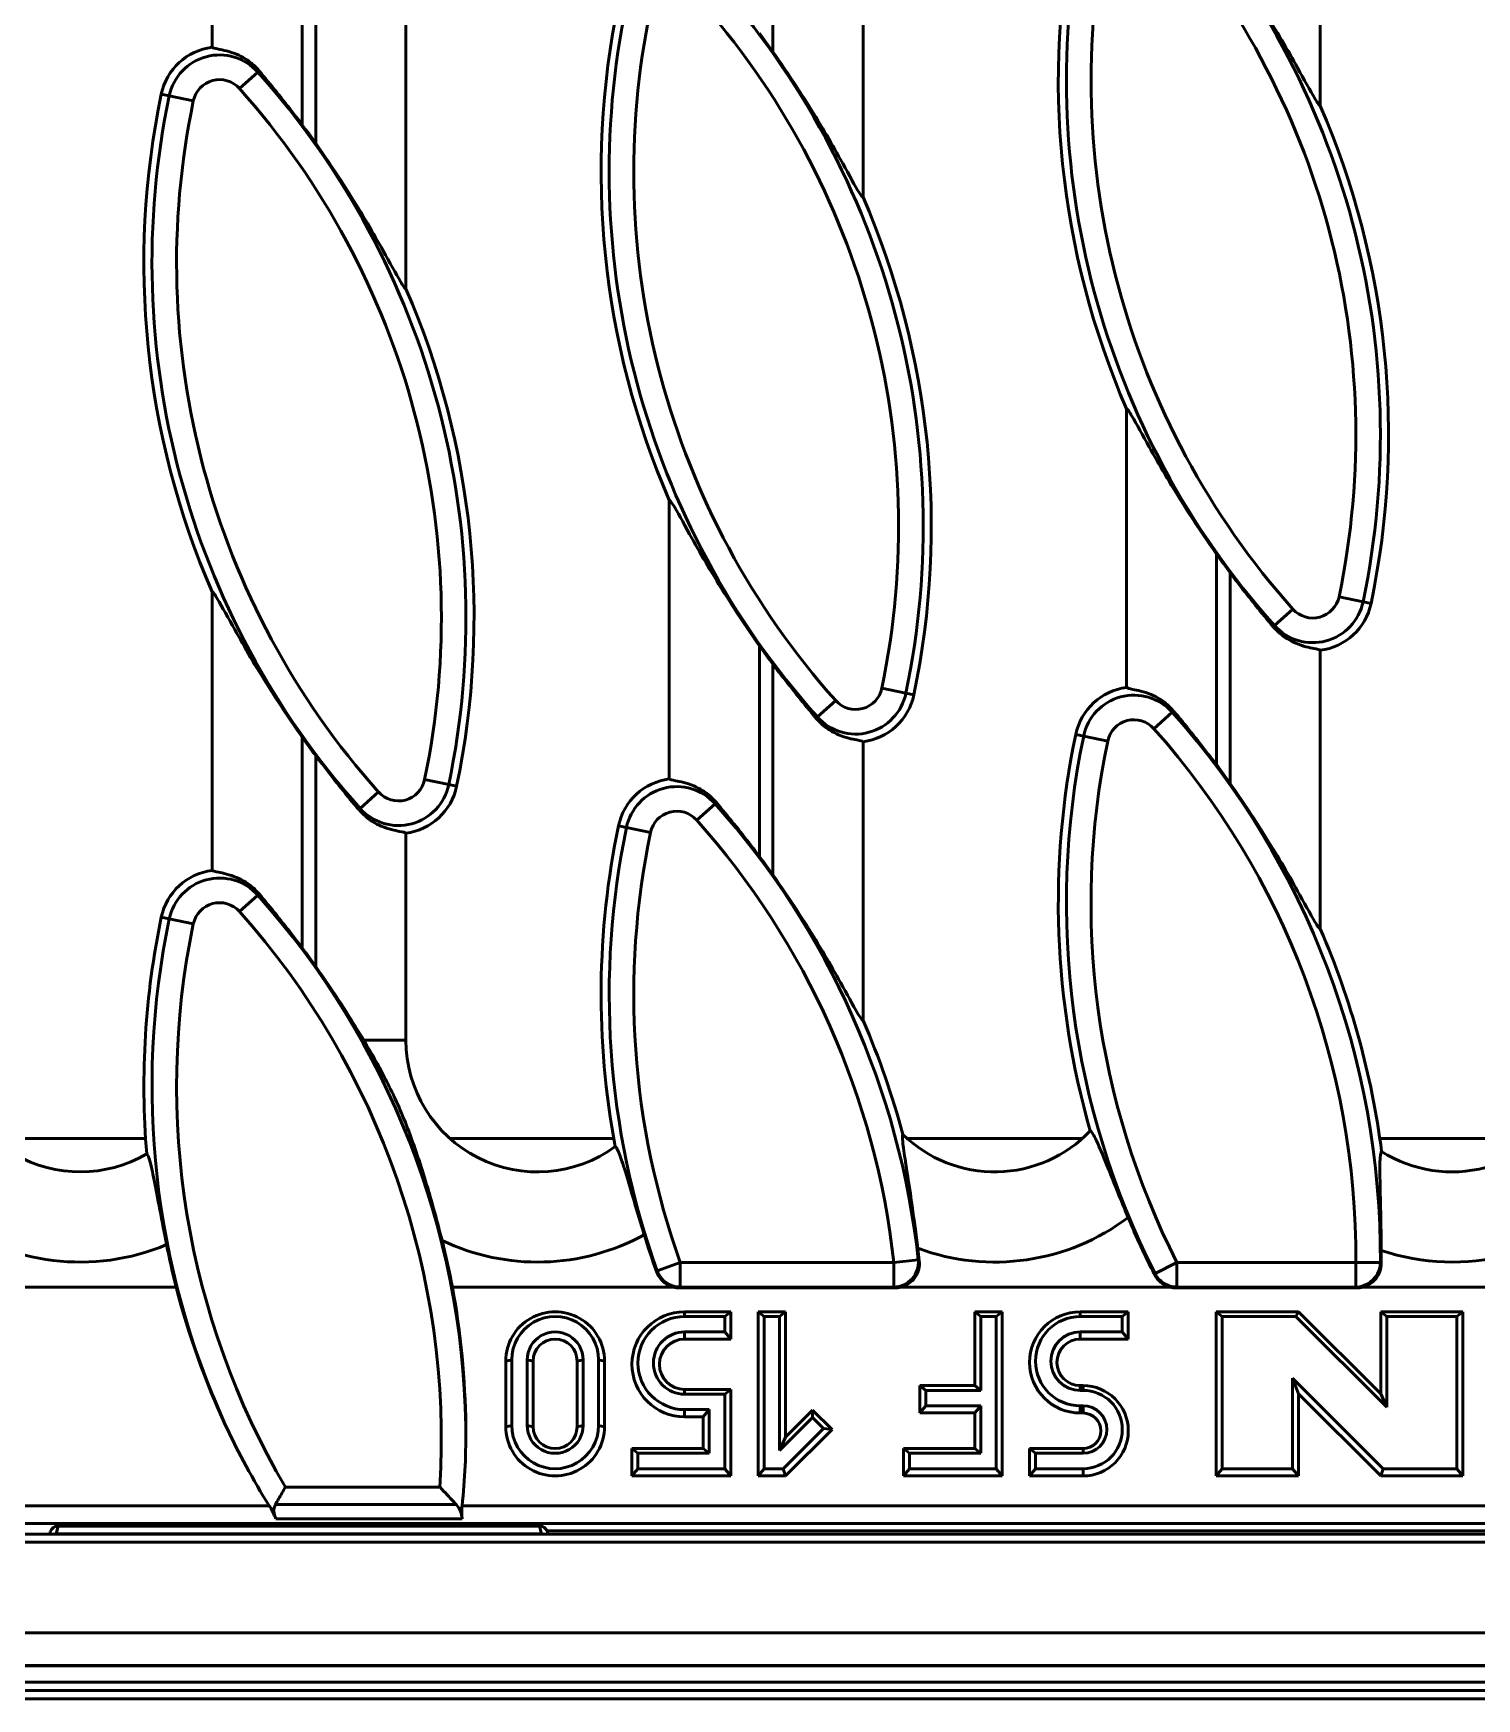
# Model space of a CAD drawing. Header units: millimetres. Extents: x 0 to 2219, y -32 to 1188.
# Drawn here: x 1174.5 to 1262.2, y 384.5 to 485.6 of the extents above; entities that cross this region are included whole.
import ezdxf

# ---------------------------------------------------------------- set-up
doc = ezdxf.new("R2010")
doc.units = ezdxf.units.MM
doc.header["$LTSCALE"] = 2
doc.layers.add('Sichtbar (ISO)', color=7, linetype='Continuous', lineweight=50)
doc.layers.add('Sichtbar schmal (ISO)', color=7, linetype='Continuous', lineweight=50)

msp = doc.modelspace()

# ---------------------------------------------------------------- linework, layer by layer
at = {"layer": 'Sichtbar (ISO)'}
for p, q in [((1185.4054, 501.7146), (1185.4054, 484.7838)), ((1252.7387, 481.2276), (1252.7387, 498.1584)), ((1224.9609, 475.672), (1224.9609, 492.6028)), ((1197.1831, 470.1165), (1197.1831, 487.0473)), ((1240.9609, 462.8257), (1240.9609, 445.8949)), ((1213.1831, 457.2702), (1213.1831, 440.3394)), ((1185.4054, 451.7146), (1185.4054, 434.7838)), ((1252.7387, 431.2276), (1252.7387, 448.1584)), ((1224.9609, 425.672), (1224.9609, 442.6028)), ((1197.1831, 424.4711), (1197.1831, 437.0473)), ((1170.8334, 409.4711), (1183.2229, 409.4711)), ((1200.0059, 409.4711), (1213.4354, 409.4711)), ((1213.8167, 409.4219), (1226.8877, 409.4219)), ((1227.2682, 409.4711), (1243.6117, 409.4711)), ((1243.9931, 409.4219), (1254.9464, 409.4219)), ((1255.327, 409.4711), (1274.7012, 409.4711)), ((1214.1172, 407.9753), (1216.9172, 407.9753)), ((1216.9172, 407.9753), (1216.5532, 407.6872)), ((1216.9172, 407.9753), (1216.9172, 406.3133)), ((1218.5839, 407.9753), (1220.2505, 407.9753)), ((1218.5839, 407.9753), (1218.9478, 407.6872)), ((1218.5839, 398.0034), (1218.5839, 407.9753)), ((1220.2505, 407.9753), (1219.8866, 407.6872)), ((1220.2505, 407.9753), (1220.2505, 400.3538)), ((1231.7387, 407.9753), (1232.1027, 407.6872)), ((1231.7387, 403.4879), (1231.7387, 407.9753)), ((1231.7387, 407.9753), (1233.4054, 407.9753)), ((1233.4054, 407.9753), (1233.0414, 407.6872)), ((1233.4054, 407.9753), (1233.4054, 398.0034)), ((1238.1554, 407.9753), (1241.072, 407.9753)), ((1241.072, 407.9753), (1240.7081, 407.6872)), ((1241.072, 407.9753), (1241.072, 406.3133)), ((1246.4054, 398.0034), (1246.4054, 407.9753)), ((1246.4054, 407.9753), (1251.4054, 407.9753)), ((1246.4054, 407.9753), (1246.7693, 407.6872)), ((1251.4054, 407.9753), (1251.2546, 407.6872)), ((1251.4054, 407.9753), (1256.4054, 402.9893)), ((1256.4054, 402.9893), (1256.4054, 407.9753)), ((1256.4054, 407.9753), (1261.4054, 407.9753)), ((1256.4054, 407.9753), (1256.7693, 407.6872)), ((1261.4054, 407.9753), (1261.0414, 407.6872)), ((1261.4054, 407.9753), (1261.4054, 398.0034)), ((1214.1172, 407.6872), (1216.5532, 407.6872)), ((1216.5532, 406.7511), (1214.1172, 406.7511)), ((1216.5532, 407.6872), (1216.5532, 406.7511)), ((1216.9172, 406.3133), (1216.5532, 406.7511)), ((1218.9478, 407.6872), (1219.8866, 407.6872)), ((1218.9478, 398.4412), (1218.9478, 407.6872)), ((1219.8866, 407.6872), (1219.8866, 399.5524)), ((1232.1027, 403.1998), (1232.1027, 407.6872)), ((1232.1027, 407.6872), (1233.0414, 407.6872)), ((1233.0414, 407.6872), (1233.0414, 398.4412)), ((1238.1554, 407.6872), (1240.7081, 407.6872)), ((1240.7081, 406.7511), (1238.1554, 406.7511)), ((1240.7081, 407.6872), (1240.7081, 406.7511)), ((1241.072, 406.3133), (1240.7081, 406.7511)), ((1246.7693, 398.4412), (1246.7693, 407.6872)), ((1246.7693, 407.6872), (1251.2546, 407.6872)), ((1251.2546, 407.6872), (1256.7693, 402.1879)), ((1256.7693, 402.1879), (1256.7693, 407.6872)), ((1256.7693, 407.6872), (1261.0414, 407.6872)), ((1261.0414, 407.6872), (1261.0414, 398.4412)), ((1216.9172, 406.3133), (1214.1172, 406.3133)), ((1241.072, 406.3133), (1238.1554, 406.3133)), ((1203.2505, 400.9949), (1203.2505, 404.9837)), ((1203.6145, 401.0698), (1203.6145, 405.0586)), ((1204.5532, 401.0698), (1204.5532, 405.0586)), ((1204.9172, 404.9837), (1204.9172, 400.9949)), ((1207.5839, 400.9949), (1207.5839, 404.9837)), ((1207.9478, 405.0586), (1207.9478, 401.0698)), ((1208.8866, 405.0586), (1208.8866, 401.0698)), ((1209.2505, 404.9837), (1209.2505, 400.9949)), ((1256.5561, 398.4412), (1251.0414, 403.9404)), ((1251.4054, 402.9893), (1251.0414, 403.9404)), ((1251.0414, 403.9404), (1251.0414, 398.4412)), ((1214.1172, 403.2552), (1216.9172, 403.2552)), ((1214.1172, 402.9672), (1216.5532, 402.9672)), ((1216.9172, 403.2552), (1216.5532, 402.9672)), ((1216.5532, 402.9672), (1216.5532, 398.4412)), ((1216.9172, 403.2552), (1216.9172, 398.0034)), ((1228.4054, 403.4879), (1228.7693, 403.1998)), ((1228.4054, 401.8259), (1228.4054, 403.4879)), ((1228.4054, 403.4879), (1231.7387, 403.4879)), ((1228.7693, 402.2637), (1228.7693, 403.1998)), ((1228.7693, 403.1998), (1232.1027, 403.1998)), ((1231.7387, 403.4879), (1232.1027, 403.1998)), ((1238.1554, 403.4879), (1238.322, 403.4879)), ((1238.1554, 403.1998), (1238.322, 403.1998)), ((1256.4054, 398.0034), (1251.4054, 402.9893)), ((1251.4054, 402.9893), (1251.4054, 398.0034)), ((1256.4054, 402.9893), (1256.7693, 402.1879)), ((1215.6145, 402.0311), (1214.1172, 402.0311)), ((1215.2505, 401.5933), (1215.6145, 402.0311)), ((1215.6145, 399.3773), (1215.6145, 402.0311)), ((1220.2505, 400.3538), (1221.8935, 401.9921)), ((1221.8935, 401.9921), (1221.8935, 401.5537)), ((1221.8935, 401.9921), (1223.072, 400.8169)), ((1228.4054, 401.8259), (1228.7693, 402.2637)), ((1231.7387, 401.8259), (1228.4054, 401.8259)), ((1232.1027, 402.2637), (1228.7693, 402.2637)), ((1231.7387, 401.8259), (1232.1027, 402.2637)), ((1231.7387, 399.6653), (1231.7387, 401.8259)), ((1232.1027, 399.3773), (1232.1027, 402.2637)), ((1238.322, 402.2637), (1238.1554, 402.2637)), ((1238.322, 401.8259), (1238.1554, 401.8259)), ((1215.2505, 401.5933), (1214.1172, 401.5933)), ((1215.2505, 399.6653), (1215.2505, 401.5933)), ((1219.8866, 399.5524), (1221.8935, 401.5537)), ((1222.5573, 400.8918), (1220.0998, 398.4412)), ((1223.072, 400.8169), (1220.2505, 398.0034)), ((1221.8935, 401.5537), (1222.5573, 400.8918)), ((1223.072, 400.8169), (1222.5573, 400.8918)), ((1210.9172, 399.6653), (1211.2812, 399.3773)), ((1210.9172, 398.0034), (1210.9172, 399.6653)), ((1210.9172, 399.6653), (1215.2505, 399.6653)), ((1215.2505, 399.6653), (1215.6145, 399.3773)), ((1220.2505, 400.3538), (1219.8866, 399.5524)), ((1227.4054, 399.6653), (1227.7693, 399.3773)), ((1227.4054, 398.0034), (1227.4054, 399.6653)), ((1227.4054, 399.6653), (1231.7387, 399.6653)), ((1231.7387, 399.6653), (1232.1027, 399.3773)), ((1235.072, 399.6653), (1235.436, 399.3773)), ((1235.072, 398.0034), (1235.072, 399.6653)), ((1235.072, 399.6653), (1238.322, 399.6653)), ((1211.2812, 398.4412), (1211.2812, 399.3773)), ((1211.2812, 399.3773), (1215.6145, 399.3773)), ((1227.7693, 398.4412), (1227.7693, 399.3773)), ((1227.7693, 399.3773), (1232.1027, 399.3773)), ((1235.436, 398.4412), (1235.436, 399.3773)), ((1235.436, 399.3773), (1238.322, 399.3773)), ((1210.9172, 398.0034), (1211.2812, 398.4412)), ((1216.9172, 398.0034), (1210.9172, 398.0034)), ((1216.5532, 398.4412), (1211.2812, 398.4412)), ((1216.9172, 398.0034), (1216.5532, 398.4412)), ((1218.5839, 398.0034), (1218.9478, 398.4412)), ((1220.2505, 398.0034), (1218.5839, 398.0034)), ((1220.0998, 398.4412), (1218.9478, 398.4412)), ((1220.2505, 398.0034), (1220.0998, 398.4412)), ((1227.4054, 398.0034), (1227.7693, 398.4412)), ((1233.4054, 398.0034), (1227.4054, 398.0034)), ((1233.0414, 398.4412), (1227.7693, 398.4412)), ((1233.4054, 398.0034), (1233.0414, 398.4412)), ((1235.072, 398.0034), (1235.436, 398.4412)), ((1238.322, 398.0034), (1235.072, 398.0034)), ((1238.322, 398.4412), (1235.436, 398.4412)), ((1246.4054, 398.0034), (1246.7693, 398.4412)), ((1251.4054, 398.0034), (1246.4054, 398.0034)), ((1251.0414, 398.4412), (1246.7693, 398.4412)), ((1251.4054, 398.0034), (1251.0414, 398.4412)), ((1256.4054, 398.0034), (1256.5561, 398.4412)), ((1261.4054, 398.0034), (1256.4054, 398.0034)), ((1261.0414, 398.4412), (1256.5561, 398.4412)), ((1261.4054, 398.0034), (1261.0414, 398.4412)), ((1175.5795, 394.6005), (1175.5448, 394.4711)), ((1205.2952, 394.9711), (1176.0625, 394.9711)), ((1205.7534, 394.6711), (1314.8294, 394.6711)), ((1205.8128, 394.4711), (1205.7781, 394.6005)), ((1175.8289, 394.4711), (1170.9418, 394.4711)), ((1205.5288, 394.4711), (1175.8289, 394.4711)), ((1175.9384, 394.4837), (1205.4192, 394.4837)), ((1330.4158, 394.4711), (1205.5288, 394.4711)), ((1097.6788, 388.4711), (1597.6788, 388.4711)), ((1097.6788, 386.4711), (1597.6788, 386.4711)), ((1097.6788, 384.4711), (1597.6788, 384.4711))]:
    msp.add_line(p, q, dxfattribs=at)
for centre, radius, start, end in [((1287.0323, 482.7935), 50.2124, 168.215004, 203.432382), ((1259.2545, 477.238), 50.2124, 168.215004, 203.432382), ((1178.8895, 455.7042), 49.775, 35.357831, 36.964052), ((1185.8591, 481.2), 3.6124, 97.214909, 168.215004), ((1231.4768, 471.6824), 50.2124, 168.215004, 203.432382), ((1206.6673, 461.2598), 50.2124, 348.215004, 23.432382), ((1151.1117, 450.1487), 49.775, 35.357831, 36.964052), ((1178.8895, 455.7042), 50.2124, 348.215004, 23.432382), ((1151.1117, 450.1487), 50.2124, 348.215004, 23.432382), ((1287.0323, 482.7935), 49.775, 215.357831, 216.964052), ((1252.285, 451.7422), 3.6124, 277.214909, 348.215004), ((1259.2545, 477.238), 49.775, 215.357831, 216.964052), ((1224.5072, 446.1866), 3.6124, 277.214909, 348.215004), ((1241.4146, 442.3111), 3.6124, 97.214909, 168.215004), ((1231.4768, 471.6824), 49.775, 215.357831, 216.964052), ((1287.0323, 432.7935), 50.2124, 168.215004, 195.988743), ((1206.6673, 411.2598), 49.775, 35.357831, 36.964052), ((1213.6368, 436.7555), 3.6124, 97.214909, 168.215004), ((1196.7295, 440.6311), 3.6124, 277.214909, 348.215004), ((1259.2545, 427.238), 50.2124, 168.215004, 190.592332), ((1178.8895, 405.7042), 49.775, 35.357831, 36.964052), ((1185.8591, 431.2), 3.6124, 97.214909, 168.215004), ((1231.4768, 421.6824), 50.2124, 168.215004, 184.709885), ((1206.6673, 411.2598), 50.2124, 7.379425, 23.432382), ((1151.1117, 400.1487), 49.775, 35.357831, 36.964052), ((1178.8895, 405.7042), 50.2124, 15.045515, 23.432382), ((1177.4054, 424.4711), 8, 180, 300.236291), ((1205.1831, 424.4711), 8, 180, 306.109162), ((1260.7387, 424.4711), 8, 237.699527, 331.942712), ((1232.9609, 424.4711), 8, 225.770547, 316.483495), ((1287.0323, 432.7935), 49.775, 202.554074, 206.944923), ((1231.4768, 421.6824), 49.775, 191.154837, 194.201362), ((1151.1117, 400.1487), 49.775, 10.794759, 14.139473), ((1259.2545, 427.238), 49.775, 197.037083, 199.759083), ((1178.8895, 405.7042), 49.775, 6.196905, 7.070028), ((1206.6673, 411.2598), 49.775, 359.591924, 0.504089), ((1176.0625, 394.4711), 0.5, 90, 165), ((1205.2952, 394.4711), 0.5, 15, 90)]:
    msp.add_arc(centre, radius, start, end, dxfattribs=at)
for centre, major_axis, ratio, start_param, end_param in [((1231.4768, 422.0099), (0, -49.8573), 0.99997843, 4.96661132, 5.145853), ((1151.1117, 400.4752), (0, 49.7159), 0.99997843, 4.72433213, 4.89433766), ((1213.7036, 410.588), (-1.2596, 0.4157), 0.86490508, 1.64267281, 1.93533464), ((1227.0441, 410.7586), (-1.1488, -0.8632), 0.88841014, 0.8687547, 1.14508235), ((1243.886, 410.5135), (-1.2406, 0.3215), 0.84087538, 1.56761705, 1.86979057), ((1255.0961, 410.72), (-1.1878, -0.76), 0.88589236, 0.94528401, 1.224973), ((1206.2505, 404.9837), (-3, 0), 0.99719425, 3.14159265, 6.28318531), ((1214.1172, 404.7843), (-3.2, 0), 0.99719425, 4.71238898, 7.85398163), ((1238.1554, 404.9006), (-3.0833, 0), 0.99719425, 4.71238898, 7.85398163), ((1206.2505, 405.0586), (-2.636, 0), 0.99719425, 3.14159265, 6.28318531), ((1206.2505, 405.0586), (-1.6973, 0), 0.99719425, 3.14159265, 6.28318531), ((1214.1172, 404.8591), (-2.836, 0), 0.99719425, 4.71238898, 7.85398163), ((1214.1172, 404.8591), (-1.8973, 0), 0.99719425, 4.71238898, 7.85398163), ((1238.1554, 404.9755), (-2.7194, 0), 0.99719425, 4.71238898, 7.85398163), ((1238.1554, 404.9755), (-1.7806, 0), 0.99719425, 4.71238898, 7.85398163), ((1206.2505, 404.9837), (1.3333, 0), 0.99719425, 0, 3.14159265), ((1214.1172, 404.7843), (-1.5333, 0), 0.99719425, 4.71238898, 7.85398161), ((1238.1554, 404.9006), (-1.4167, 0), 0.99719425, 4.71238898, 7.85398163), ((1238.322, 400.7456), (2.75, 0), 0.99719425, 4.71238898, 7.85398163), ((1238.322, 400.8205), (2.386, 0), 0.99719425, 4.71238898, 7.85398163), ((1238.322, 400.8205), (1.4473, 0), 0.99719425, 4.71238898, 7.85398163), ((1238.322, 400.7456), (1.0833, 0), 0.99719425, 4.71238898, 7.85398163), ((1216.0864, 413.4782), (-19.5177, 31.9264), 0.8613635, 1.43719383, 1.58586407), ((1175.7822, 401.4537), (-1.7008, 32.327), 0.77291338, 4.50823868, 4.65985169), ((1206.2505, 400.9949), (3, 0), 0.99719425, 3.14159265, 6.28318531), ((1206.2505, 401.0698), (2.636, 0), 0.99719425, 3.14159265, 6.28318531), ((1206.2505, 401.0698), (1.6973, 0), 0.99719425, 3.14159265, 6.28318531), ((1206.2505, 400.9949), (-1.3333, 0), 0.99719425, 0, 3.14159265), ((1175.925, 393.958), (0.1365, 0.5096), 0.94781297, 0.24870761, 0.4682626), ((1205.4326, 393.958), (-0.1365, 0.5096), 0.94781297, 5.81492271, 6.0344777)]:
    msp.add_ellipse(centre, major_axis=major_axis, ratio=ratio, start_param=start_param, end_param=end_param, dxfattribs=at)
for points, knots in [([(1247.2615, 490.0636), (1247.9444, 489.0997), (1248.641, 488.0623), (1250.0645, 485.8035), (1250.7728, 484.5825), (1251.7338, 482.8648), (1252.1402, 482.1148), (1252.4842, 481.5391), (1252.5614, 481.4167), (1252.6765, 481.2625), (1252.7165, 481.2258), (1252.7387, 481.2276)], [-1.17413138, -1.17413138, -1.17413138, -1.17413138, -0.82821986, -0.82821986, -0.41657877, -0.41657877, -0.15549961, -0.15549961, -0.07774981, -0.07774981, -0.0059838, -0.0059838, -0.0059838, -0.0059838]), ([(1185.4054, 484.7838), (1185.4558, 484.7451), (1185.5847, 484.7137), (1186.0603, 484.6211), (1186.4579, 484.5454), (1187.0657, 484.2865), (1187.2569, 484.1909), (1187.6407, 483.9476), (1187.8326, 483.7991), (1188.0918, 483.5532), (1188.1823, 483.457), (1188.2696, 483.3541)], [0.043364886, 0.043364886, 0.043364886, 0.043364886, 0.19996601, 0.19996601, 0.399932019, 0.399932019, 0.475600656, 0.475600656, 0.551269293, 0.551269293, 0.592993875, 0.592993875, 0.592993875, 0.592993875]), ([(1219.4837, 484.5081), (1220.1666, 483.5441), (1220.8632, 482.5068), (1222.2867, 480.2479), (1222.995, 479.027), (1223.956, 477.3093), (1224.3624, 476.5593), (1224.7064, 475.9835), (1224.7836, 475.8611), (1224.8987, 475.707), (1224.9388, 475.6702), (1224.9609, 475.672)], [-1.17413138, -1.17413138, -1.17413138, -1.17413138, -0.82821986, -0.82821986, -0.41657877, -0.41657877, -0.15549961, -0.15549961, -0.07774981, -0.07774981, -0.0059838, -0.0059838, -0.0059838, -0.0059838]), ([(1188.2696, 483.3541), (1188.314, 483.3012), (1188.3586, 483.248), (1189.11, 482.35), (1189.8451, 481.4369), (1190.6284, 480.4152), (1190.7551, 480.2483), (1190.8826, 480.079)], [0.709582647, 0.709582647, 0.709582647, 0.709582647, 0.73010989, 0.73010989, 1.054656499, 1.054656499, 1.116700016, 1.116700016, 1.116700016, 1.116700016]), ([(1191.7059, 478.9525), (1192.3888, 477.9885), (1193.0854, 476.9512), (1194.509, 474.6924), (1195.2172, 473.4714), (1196.1782, 471.7537), (1196.5847, 471.0037), (1196.9286, 470.428), (1197.0059, 470.3056), (1197.1209, 470.1514), (1197.161, 470.1147), (1197.1831, 470.1165)], [-1.17413138, -1.17413138, -1.17413138, -1.17413138, -0.82821986, -0.82821986, -0.41657877, -0.41657877, -0.15549961, -0.15549961, -0.07774981, -0.07774981, -0.0059838, -0.0059838, -0.0059838, -0.0059838]), ([(1246.4381, 453.9897), (1245.7552, 454.9536), (1245.0586, 455.991), (1243.6351, 458.2498), (1242.9268, 459.4708), (1241.9658, 461.1885), (1241.5594, 461.9385), (1241.2154, 462.5142), (1241.1382, 462.6366), (1241.0231, 462.7908), (1240.9831, 462.8275), (1240.9609, 462.8257)], [-1.17413138, -1.17413138, -1.17413138, -1.17413138, -0.82821986, -0.82821986, -0.41657877, -0.41657877, -0.15549961, -0.15549961, -0.07774981, -0.07774981, -0.0059838, -0.0059838, -0.0059838, -0.0059838]), ([(1218.6604, 448.4341), (1217.9775, 449.3981), (1217.2809, 450.4354), (1215.8573, 452.6943), (1215.149, 453.9152), (1214.188, 455.6329), (1213.7816, 456.3829), (1213.4376, 456.9587), (1213.3604, 457.0811), (1213.2453, 457.2352), (1213.2053, 457.272), (1213.1831, 457.2702)], [-1.17413138, -1.17413138, -1.17413138, -1.17413138, -0.82821986, -0.82821986, -0.41657877, -0.41657877, -0.15549961, -0.15549961, -0.07774981, -0.07774981, -0.0059838, -0.0059838, -0.0059838, -0.0059838]), ([(1249.8745, 449.5881), (1249.8301, 449.641), (1249.7855, 449.6941), (1249.0341, 450.5921), (1248.299, 451.5052), (1247.5156, 452.527), (1247.3889, 452.6939), (1247.2615, 452.8631)], [0.709582647, 0.709582647, 0.709582647, 0.709582647, 0.73010989, 0.73010989, 1.054656499, 1.054656499, 1.116700016, 1.116700016, 1.116700016, 1.116700016]), ([(1190.8826, 442.8786), (1190.1997, 443.8425), (1189.5031, 444.8799), (1188.0795, 447.1387), (1187.3713, 448.3597), (1186.4103, 450.0774), (1186.0039, 450.8274), (1185.6599, 451.4031), (1185.5826, 451.5255), (1185.4676, 451.6797), (1185.4275, 451.7164), (1185.4054, 451.7146)], [-1.17413138, -1.17413138, -1.17413138, -1.17413138, -0.82821986, -0.82821986, -0.41657877, -0.41657877, -0.15549961, -0.15549961, -0.07774981, -0.07774981, -0.0059838, -0.0059838, -0.0059838, -0.0059838]), ([(1252.7387, 448.1584), (1252.6883, 448.197), (1252.5594, 448.2285), (1252.0837, 448.3211), (1251.6861, 448.3967), (1251.0783, 448.6557), (1250.8872, 448.7512), (1250.5034, 448.9945), (1250.3115, 449.1431), (1250.0523, 449.389), (1249.9618, 449.4851), (1249.8745, 449.5881)], [0.043364886, 0.043364886, 0.043364886, 0.043364886, 0.19996601, 0.19996601, 0.399932019, 0.399932019, 0.475600656, 0.475600656, 0.551269293, 0.551269293, 0.592993875, 0.592993875, 0.592993875, 0.592993875]), ([(1222.0967, 444.0325), (1222.0523, 444.0854), (1222.0077, 444.1386), (1221.2563, 445.0366), (1220.5212, 445.9497), (1219.7379, 446.9715), (1219.6111, 447.1384), (1219.4837, 447.3076)], [0.709582647, 0.709582647, 0.709582647, 0.709582647, 0.73010989, 0.73010989, 1.054656499, 1.054656499, 1.116700016, 1.116700016, 1.116700016, 1.116700016]), ([(1240.9609, 445.8949), (1241.0113, 445.8563), (1241.1402, 445.8248), (1241.6159, 445.7322), (1242.0135, 445.6566), (1242.6213, 445.3976), (1242.8125, 445.3021), (1243.1962, 445.0588), (1243.3881, 444.9102), (1243.6474, 444.6643), (1243.7379, 444.5682), (1243.8251, 444.4652)], [0.043364886, 0.043364886, 0.043364886, 0.043364886, 0.19996601, 0.19996601, 0.399932019, 0.399932019, 0.475600656, 0.475600656, 0.551269293, 0.551269293, 0.592993875, 0.592993875, 0.592993875, 0.592993875]), ([(1243.8251, 444.4652), (1243.8695, 444.4123), (1243.9141, 444.3592), (1244.6655, 443.4612), (1245.4006, 442.548), (1246.184, 441.5263), (1246.3107, 441.3594), (1246.4381, 441.1902)], [0.709582647, 0.709582647, 0.709582647, 0.709582647, 0.73010989, 0.73010989, 1.054656499, 1.054656499, 1.116700016, 1.116700016, 1.116700016, 1.116700016]), ([(1224.9609, 442.6028), (1224.9105, 442.6415), (1224.7816, 442.673), (1224.306, 442.7655), (1223.9083, 442.8412), (1223.3006, 443.1001), (1223.1094, 443.1957), (1222.7256, 443.439), (1222.5337, 443.5875), (1222.2745, 443.8334), (1222.184, 443.9296), (1222.0967, 444.0325)], [0.043364886, 0.043364886, 0.043364886, 0.043364886, 0.19996601, 0.19996601, 0.399932019, 0.399932019, 0.475600656, 0.475600656, 0.551269293, 0.551269293, 0.592993875, 0.592993875, 0.592993875, 0.592993875]), ([(1194.3189, 438.477), (1194.2745, 438.5299), (1194.2299, 438.583), (1193.4785, 439.481), (1192.7434, 440.3941), (1191.9601, 441.4159), (1191.8334, 441.5828), (1191.7059, 441.752)], [0.709582647, 0.709582647, 0.709582647, 0.709582647, 0.73010989, 0.73010989, 1.054656499, 1.054656499, 1.116700016, 1.116700016, 1.116700016, 1.116700016]), ([(1213.1831, 440.3394), (1213.2335, 440.3007), (1213.3624, 440.2692), (1213.8381, 440.1767), (1214.2357, 440.101), (1214.8435, 439.842), (1215.0347, 439.7465), (1215.4184, 439.5032), (1215.6104, 439.3547), (1215.8696, 439.1088), (1215.9601, 439.0126), (1216.0473, 438.9096)], [0.043364886, 0.043364886, 0.043364886, 0.043364886, 0.19996601, 0.19996601, 0.399932019, 0.399932019, 0.475600656, 0.475600656, 0.551269293, 0.551269293, 0.592993875, 0.592993875, 0.592993875, 0.592993875]), ([(1247.2615, 440.0636), (1247.9444, 439.0997), (1248.641, 438.0623), (1250.0645, 435.8035), (1250.7728, 434.5825), (1251.7338, 432.8648), (1252.1402, 432.1148), (1252.4842, 431.5391), (1252.5614, 431.4167), (1252.6765, 431.2625), (1252.7165, 431.2258), (1252.7387, 431.2276)], [-1.17413138, -1.17413138, -1.17413138, -1.17413138, -0.82821986, -0.82821986, -0.41657877, -0.41657877, -0.15549961, -0.15549961, -0.07774981, -0.07774981, -0.0059838, -0.0059838, -0.0059838, -0.0059838]), ([(1197.1831, 437.0473), (1197.1327, 437.0859), (1197.0038, 437.1174), (1196.5282, 437.21), (1196.1306, 437.2856), (1195.5228, 437.5446), (1195.3316, 437.6401), (1194.9478, 437.8834), (1194.7559, 438.0319), (1194.4967, 438.2779), (1194.4062, 438.374), (1194.3189, 438.477)], [0.043364886, 0.043364886, 0.043364886, 0.043364886, 0.19996601, 0.19996601, 0.399932019, 0.399932019, 0.475600656, 0.475600656, 0.551269293, 0.551269293, 0.592993875, 0.592993875, 0.592993875, 0.592993875]), ([(1216.0473, 438.9096), (1216.0918, 438.8568), (1216.1363, 438.8036), (1216.8878, 437.9056), (1217.6229, 436.9925), (1218.4062, 435.9707), (1218.5329, 435.8038), (1218.6604, 435.6346)], [0.709582647, 0.709582647, 0.709582647, 0.709582647, 0.73010989, 0.73010989, 1.054656499, 1.054656499, 1.116700016, 1.116700016, 1.116700016, 1.116700016]), ([(1185.4054, 434.7838), (1185.4558, 434.7451), (1185.5847, 434.7137), (1186.0603, 434.6211), (1186.4579, 434.5454), (1187.0657, 434.2865), (1187.2569, 434.1909), (1187.6407, 433.9476), (1187.8326, 433.7991), (1188.0918, 433.5532), (1188.1823, 433.457), (1188.2696, 433.3541)], [0.043364886, 0.043364886, 0.043364886, 0.043364886, 0.19996601, 0.19996601, 0.399932019, 0.399932019, 0.475600656, 0.475600656, 0.551269293, 0.551269293, 0.592993875, 0.592993875, 0.592993875, 0.592993875]), ([(1219.4837, 434.5081), (1220.1666, 433.5441), (1220.8632, 432.5068), (1222.2867, 430.2479), (1222.995, 429.027), (1223.956, 427.3093), (1224.3624, 426.5593), (1224.7064, 425.9835), (1224.7836, 425.8611), (1224.8987, 425.707), (1224.9388, 425.6702), (1224.9609, 425.672)], [-1.17413138, -1.17413138, -1.17413138, -1.17413138, -0.82821986, -0.82821986, -0.41657877, -0.41657877, -0.15549961, -0.15549961, -0.07774981, -0.07774981, -0.0059838, -0.0059838, -0.0059838, -0.0059838]), ([(1188.2696, 433.3541), (1188.314, 433.3012), (1188.3586, 433.248), (1189.11, 432.35), (1189.8451, 431.4369), (1190.6284, 430.4152), (1190.7551, 430.2483), (1190.8826, 430.079)], [0.709582647, 0.709582647, 0.709582647, 0.709582647, 0.73010989, 0.73010989, 1.054656499, 1.054656499, 1.116700016, 1.116700016, 1.116700016, 1.116700016]), ([(1191.7059, 428.9525), (1192.3888, 427.9885), (1193.0854, 426.9512), (1194.0427, 425.4322), (1194.3397, 424.9456), (1194.6234, 424.4711)], [-1.174131385, -1.174131385, -1.174131385, -1.174131385, -0.828219857, -0.828219857, -0.664700994, -0.664700994, -0.664700994, -0.664700994]), ([(1194.6234, 424.4711), (1195.0935, 423.6832), (1195.4996, 422.9598), (1196.0773, 421.8508), (1196.2777, 421.4473), (1196.6349, 420.6835), (1196.7851, 420.3453), (1197.131, 419.5257), (1197.3123, 419.0624), (1197.8377, 417.643), (1198.1713, 416.6261), (1198.7856, 414.5616), (1199.0868, 413.4654), (1199.3787, 412.3078)], [-1.97815645, -1.97815645, -1.97815645, -1.97815645, -1.76707305, -1.76707305, -1.64647346, -1.64647346, -1.5456956, -1.5456956, -1.40698586, -1.40698586, -1.11245294, -1.11245294, -0.86650102, -0.86650102, -0.86650102, -0.86650102]), ([(1241.0642, 413.7021), (1240.9871, 413.888), (1240.91, 414.0743), (1240.5361, 414.9826), (1240.2516, 415.6876), (1239.7528, 416.9229), (1239.5359, 417.4588), (1239.1869, 418.2708), (1239.0487, 418.5675), (1238.8648, 418.8797), (1238.8054, 418.9503), (1238.7623, 418.9626)], [-2.655136223, -2.655136223, -2.655136223, -2.655136223, -2.594569273, -2.594569273, -2.359299101, -2.359299101, -2.140870915, -2.140870915, -1.949450563, -1.949450563, -1.816504236, -1.816504236, -1.816504236, -1.816504236]), ([(1211.6639, 412.6544), (1211.616, 412.8108), (1211.5682, 412.9675), (1211.3004, 413.8488), (1211.0901, 414.5573), (1210.7146, 415.8201), (1210.5493, 416.3743), (1210.2721, 417.2381), (1210.1582, 417.5598), (1209.9973, 417.9068), (1209.9419, 417.9886), (1209.8977, 418.0079)], [-2.637417227, -2.637417227, -2.637417227, -2.637417227, -2.5881975, -2.5881975, -2.360307995, -2.360307995, -2.143602091, -2.143602091, -1.945863468, -1.945863468, -1.806758227, -1.806758227, -1.806758227, -1.806758227]), ([(1227.3806, 418.7387), (1227.3747, 418.7345), (1227.3696, 418.7273), (1227.347, 418.6712), (1227.3417, 418.5579), (1227.3961, 417.9944), (1227.4621, 417.5507), (1227.643, 416.3672), (1227.7907, 415.4383), (1228.0621, 413.5605), (1228.1789, 412.6938), (1228.286, 411.8306)], [-1.783268867, -1.783268867, -1.783268867, -1.783268867, -1.747228551, -1.747228551, -1.590785953, -1.590785953, -1.397154854, -1.397154854, -1.098526376, -1.098526376, -0.862388023, -0.862388023, -0.862388023, -0.862388023]), ([(1182.6421, 412.0529), (1182.6105, 412.2135), (1182.579, 412.3743), (1182.4029, 413.2785), (1182.2663, 414.0049), (1182.0222, 415.2996), (1181.9145, 415.8677), (1181.7274, 416.7553), (1181.647, 417.0871), (1181.5226, 417.4487), (1181.4759, 417.5357), (1181.4339, 417.5594)], [-2.637447171, -2.637447171, -2.637447171, -2.637447171, -2.588207984, -2.588207984, -2.360306012, -2.360306012, -2.143596889, -2.143596889, -1.945869373, -1.945869373, -1.806774665, -1.806774665, -1.806774665, -1.806774665]), ([(1256.4638, 417.709), (1256.421, 417.6789), (1256.3927, 417.5499), (1256.3547, 417.0502), (1256.3537, 416.6274), (1256.3689, 415.5161), (1256.3884, 414.7853), (1256.4205, 413.2645), (1256.4334, 412.4837), (1256.4403, 411.6977)], [-1.744083685, -1.744083685, -1.744083685, -1.744083685, -1.583554246, -1.583554246, -1.373938614, -1.373938614, -1.120949041, -1.120949041, -0.885662662, -0.885662662, -0.885662662, -0.885662662]), ([(1228.3736, 411.0772), (1228.3922, 410.9062), (1228.3803, 410.7319), (1228.298, 410.3884), (1228.2244, 410.2194), (1228.0106, 409.9082), (1227.8737, 409.7819), (1227.5929, 409.5907), (1227.4342, 409.5175), (1227.2681, 409.4719)], [-0.192288127, -0.192288127, -0.192288127, -0.192288127, -0.148283002, -0.148283002, -0.101919633, -0.101919633, -0.051632784, -0.051632784, 0, 0, 0, 0]), ([(1256.441, 410.9053), (1256.4399, 410.7441), (1256.4119, 410.5831), (1256.307, 410.2758), (1256.2292, 410.1294), (1256.0049, 409.8402), (1255.8699, 409.7361), (1255.6341, 409.5819), (1255.4838, 409.5145), (1255.327, 409.4717)], [-0.141889953, -0.141889953, -0.141889953, -0.141889953, -0.113417015, -0.113417015, -0.084528201, -0.084528201, -0.0487485, -0.0487485, 0, 0, 0, 0]), ([(1212.4102, 410.4107), (1212.4508, 410.2977), (1212.5054, 410.1898), (1212.6387, 409.9893), (1212.7175, 409.8968), (1212.8953, 409.733), (1212.9932, 409.6628), (1213.2058, 409.5471), (1213.3188, 409.5024), (1213.4354, 409.4713)], [0, 0, 0, 0, 0.036031745, 0.036031745, 0.072228688, 0.072228688, 0.108554367, 0.108554367, 0.144687006, 0.144687006, 0.144687006, 0.144687006]), ([(1242.6608, 410.2388), (1242.7082, 410.1456), (1242.7655, 410.0575), (1242.8973, 409.8948), (1242.9718, 409.8202), (1243.1349, 409.6879), (1243.2231, 409.6307), (1243.4112, 409.5356), (1243.51, 409.4982), (1243.6117, 409.4712)], [0, 0, 0, 0, 0.031366057, 0.031366057, 0.062815819, 0.062815819, 0.094363239, 0.094363239, 0.12576112, 0.12576112, 0.12576112, 0.12576112]), ([(1189.254, 396.2588), (1189.3125, 396.3623), (1189.3784, 396.4788), (1189.5114, 396.7131), (1189.5773, 396.8288), (1189.7135, 397.0677), (1189.784, 397.1908), (1189.8556, 397.3158), (1189.8567, 397.3176), (1189.8577, 397.3195)], [0.376140047, 0.376140047, 0.376140047, 0.376140047, 0.423658031, 0.423658031, 0.465600445, 0.465600445, 0.508187315, 0.508187315, 0.508818678, 0.508818678, 0.508818678, 0.508818678]), ([(1199.2542, 397.3195), (1199.2559, 397.3176), (1199.2576, 397.3158), (1199.4022, 397.1624), (1199.5455, 397.0098), (1199.8162, 396.7202), (1199.9454, 396.5814), (1200.1276, 396.3849), (1200.1877, 396.3199), (1200.2442, 396.2588)], [-0.000752486, -0.000752486, -0.000752486, -0.000752486, 0, 0, 0.062492592, 0.062492592, 0.122227604, 0.122227604, 0.153295028, 0.153295028, 0.153295028, 0.153295028]), ([(1188.8834, 396.1872), (1188.8918, 396.1739), (1188.9, 396.1606), (1188.9125, 396.1404), (1188.9166, 396.1336), (1188.9236, 396.122), (1188.9265, 396.1173), (1188.9321, 396.108), (1188.9348, 396.1034), (1188.9409, 396.0932), (1188.9442, 396.0877), (1188.9555, 396.0685), (1188.9635, 396.0547), (1189.0344, 395.9312), (1189.0905, 395.8208), (1189.1739, 395.6417), (1189.2041, 395.5726), (1189.2483, 395.4719), (1189.2635, 395.4375), (1189.2783, 395.4052)], [-0.3699972753, -0.3699972753, -0.3699972753, -0.3699972753, -0.3652529606, -0.3652529606, -0.3628322113, -0.3628322113, -0.3611711361, -0.3611711361, -0.359550138, -0.359550138, -0.3576058706, -0.3576058706, -0.3528055238, -0.3528055238, -0.3145034031, -0.3145034031, -0.2885992576, -0.2885992576, -0.2739606305, -0.2739606305, -0.2739606305, -0.2739606305]), ([(1189.2783, 395.4052), (1189.2128, 395.5546), (1189.167, 395.7145), (1189.1575, 395.987), (1189.1866, 396.1354), (1189.254, 396.2588)], [0.029970289, 0.029970289, 0.029970289, 0.029970289, 0.091363801, 0.091363801, 0.145595878, 0.145595878, 0.145595878, 0.145595878]), ([(1200.2442, 396.2588), (1200.3576, 396.1332), (1200.4505, 395.9804), (1200.5563, 395.7098), (1200.5866, 395.5547), (1200.596, 395.4052)], [0.936950036, 0.936950036, 0.936950036, 0.936950036, 0.997393402, 0.997393402, 1.056086076, 1.056086076, 1.056086076, 1.056086076]), ([(1200.596, 395.4052), (1200.5953, 395.4219), (1200.5944, 395.4391), (1200.5893, 395.5317), (1200.5834, 395.6157), (1200.5758, 395.8146), (1200.5754, 395.9305), (1200.5833, 396.0613), (1200.5841, 396.0736), (1200.5854, 396.0912), (1200.5858, 396.0966), (1200.5866, 396.1059), (1200.5869, 396.1099), (1200.5875, 396.1175), (1200.5878, 396.1211), (1200.5885, 396.1297), (1200.589, 396.1346), (1200.5905, 396.1516), (1200.5917, 396.1636), (1200.5933, 396.1795), (1200.5937, 396.1834), (1200.5941, 396.1872)], [-0.4607877238, -0.4607877238, -0.4607877238, -0.4607877238, -0.4536132393, -0.4536132393, -0.4235059129, -0.4235059129, -0.3874725731, -0.3874725731, -0.3837411757, -0.3837411757, -0.3821074238, -0.3821074238, -0.3809066136, -0.3809066136, -0.3797995542, -0.3797995542, -0.3783009344, -0.3783009344, -0.374634021, -0.374634021, -0.3734572982, -0.3734572982, -0.3734572982, -0.3734572982])]:
    msp.add_open_spline(points, degree=3, knots=knots, dxfattribs=at)
at = {"layer": 'Sichtbar schmal (ISO)'}
for p, q in [((1219.4837, 497.3076), (1219.4837, 484.5081)), ((1190.8826, 480.079), (1190.8826, 492.8786)), ((1191.7059, 491.752), (1191.7059, 478.9525)), ((1188.1853, 483.2788), (1187.0711, 482.2831)), ((1188.1853, 483.2788), (1188.2696, 483.3541)), ((1182.805, 481.8372), (1182.3228, 481.9378)), ((1182.805, 481.8372), (1184.2678, 481.532)), ((1246.4381, 441.1902), (1246.4381, 453.9897)), ((1247.2615, 452.8631), (1247.2615, 440.0636)), ((1253.8762, 451.4102), (1255.339, 451.105)), ((1251.0729, 450.6591), (1249.9587, 449.6634)), ((1255.339, 451.105), (1255.8213, 451.0044)), ((1249.9587, 449.6634), (1249.8745, 449.5881)), ((1218.6604, 435.6346), (1218.6604, 448.4341)), ((1219.4837, 447.3076), (1219.4837, 434.5081)), ((1226.0985, 445.8547), (1227.5613, 445.5495)), ((1227.5613, 445.5495), (1228.0435, 445.4488)), ((1222.181, 444.1078), (1222.0967, 444.0325)), ((1223.2952, 445.1035), (1222.181, 444.1078)), ((1243.7409, 444.3899), (1242.6267, 443.3942)), ((1243.7409, 444.3899), (1243.8251, 444.4652)), ((1190.8826, 430.079), (1190.8826, 442.8786)), ((1238.3606, 442.9483), (1237.8783, 443.0489)), ((1238.3606, 442.9483), (1239.8234, 442.6431)), ((1191.7059, 441.752), (1191.7059, 428.9525)), ((1198.3207, 440.2991), (1199.7835, 439.9939)), ((1195.5174, 439.548), (1194.4032, 438.5523)), ((1199.7835, 439.9939), (1200.2657, 439.8933)), ((1194.4032, 438.5523), (1194.3189, 438.477)), ((1215.9631, 438.8344), (1214.8489, 437.8387)), ((1215.9631, 438.8344), (1216.0473, 438.9096)), ((1210.5828, 437.3927), (1210.1006, 437.4933)), ((1210.5828, 437.3927), (1212.0456, 437.0875)), ((1188.1853, 433.2788), (1187.0711, 432.2831)), ((1188.1853, 433.2788), (1188.2696, 433.3541)), ((1182.805, 431.8372), (1182.3228, 431.9378)), ((1182.805, 431.8372), (1184.2678, 431.532)), ((1197.1831, 424.4711), (1194.6234, 424.4711)), ((1181.3647, 418.5088), (1172.0714, 418.5088)), ((1209.8067, 418.5088), (1199.8491, 418.5088)), ((1238.2949, 418.5088), (1227.6269, 418.5088)), ((1266.0727, 418.5088), (1256.3537, 418.5088)), ((1212.4486, 410.4671), (1213.8553, 410.9711)), ((1213.8553, 410.9711), (1213.8553, 409.4768)), ((1213.8553, 410.9711), (1226.8265, 410.9711)), ((1226.8265, 410.9711), (1228.3119, 411.1343)), ((1226.8265, 409.4768), (1226.8265, 410.9711)), ((1242.6942, 410.2949), (1244.0267, 410.9711)), ((1244.0267, 410.9711), (1244.0267, 409.4768)), ((1244.0267, 410.9711), (1254.8919, 410.9711)), ((1254.8919, 409.4768), (1254.8919, 410.9711)), ((1254.8919, 410.9711), (1256.3862, 410.9621)), ((1256.441, 410.9053), (1256.3862, 410.9621)), ((1212.4486, 410.4671), (1212.4102, 410.4107)), ((1242.6942, 410.2949), (1242.6608, 410.2388)), ((1213.8167, 409.4219), (1213.8553, 409.4768)), ((1226.8265, 409.4768), (1213.8553, 409.4768)), ((1226.8265, 409.4768), (1226.8877, 409.4219)), ((1243.9931, 409.4219), (1244.0267, 409.4768)), ((1254.8919, 409.4768), (1244.0267, 409.4768)), ((1254.8919, 409.4768), (1254.9464, 409.4219)), ((1214.1172, 407.9753), (1214.1172, 407.6872)), ((1238.1554, 407.9753), (1238.1554, 407.6872)), ((1214.1172, 406.3133), (1214.1172, 406.7511)), ((1238.1554, 406.3133), (1238.1554, 406.7511)), ((1203.2505, 404.9837), (1203.6145, 405.0586)), ((1204.9172, 404.9837), (1204.5532, 405.0586)), ((1207.5839, 404.9837), (1207.9478, 405.0586)), ((1209.2505, 404.9837), (1208.8866, 405.0586)), ((1214.1172, 403.2552), (1214.1172, 402.9672)), ((1238.1554, 403.4879), (1238.1554, 403.1998)), ((1238.322, 403.4879), (1238.322, 403.1998)), ((1214.1172, 401.5933), (1214.1172, 402.0311)), ((1238.1554, 401.8259), (1238.1554, 402.2637)), ((1238.322, 401.8259), (1238.322, 402.2637)), ((1203.2505, 400.9949), (1203.6145, 401.0698)), ((1204.9172, 400.9949), (1204.5532, 401.0698)), ((1207.5839, 400.9949), (1207.9478, 401.0698)), ((1209.2505, 400.9949), (1208.8866, 401.0698)), ((1238.322, 399.6653), (1238.322, 399.3773)), ((1238.322, 398.0034), (1238.322, 398.4412)), ((1199.2542, 397.3195), (1189.8577, 397.3195)), ((1188.8834, 396.1872), (1169.6727, 396.1872)), ((1189.254, 396.2588), (1200.2442, 396.2588)), ((1324.3661, 396.1872), (1200.5941, 396.1872)), ((1325.1305, 395.1162), (1171.0973, 395.1162)), ((1175.9384, 394.4837), (1176.0625, 394.9466)), ((1176.0625, 394.9711), (1176.0625, 394.9466)), ((1176.0625, 394.9466), (1205.2952, 394.9466)), ((1189.2783, 395.4052), (1200.596, 395.4052)), ((1205.2952, 394.9466), (1205.2952, 394.9711)), ((1205.2952, 394.9466), (1205.4192, 394.4837)), ((1097.6788, 393.9711), (1597.6788, 393.9711)), ((1597.6788, 386.4967), (1097.6788, 386.4967)), ((1097.6788, 385.4711), (1597.6788, 385.4711)), ((1597.6788, 384.9711), (1097.6788, 384.9711))]:
    msp.add_line(p, q, dxfattribs=at)
for centre, radius, start, end in [((1206.6673, 461.2598), 49.7198, 348.215004, 41.784996), ((1287.0323, 482.7935), 49.7198, 168.215004, 221.784996), ((1206.6673, 461.2598), 48.2255, 348.215004, 41.784996), ((1287.0323, 482.7935), 48.2255, 168.215004, 221.784996), ((1178.8895, 455.7042), 49.7198, 348.215004, 41.784996), ((1178.8895, 455.7042), 48.2255, 348.215004, 41.784996), ((1259.2545, 477.238), 49.7198, 168.215004, 221.784996), ((1259.2545, 477.238), 48.2255, 168.215004, 221.784996), ((1185.8591, 481.2), 3.1198, 41.784996, 168.215004), ((1185.8591, 481.2), 1.6255, 41.784996, 168.215004), ((1151.1117, 450.1487), 49.7198, 348.215004, 41.784996), ((1231.4768, 471.6824), 49.7198, 168.215004, 221.784996), ((1151.1117, 450.1487), 48.2255, 348.215004, 41.784996), ((1231.4768, 471.6824), 48.2255, 168.215004, 221.784996), ((1252.285, 451.7422), 1.6255, 221.784996, 348.215004), ((1252.285, 451.7422), 3.1198, 221.784996, 348.215004), ((1224.5072, 446.1866), 3.1198, 221.784996, 348.215004), ((1224.5072, 446.1866), 1.6255, 221.784996, 348.215004), ((1241.4146, 442.3111), 3.1198, 41.784996, 168.215004), ((1206.6673, 411.2598), 49.7198, 359.657019, 41.784996), ((1241.4146, 442.3111), 1.6255, 41.784996, 168.215004), ((1206.6673, 411.2598), 48.2255, 359.657019, 41.784996), ((1287.0323, 432.7935), 49.7198, 168.215004, 206.904711), ((1287.0323, 432.7935), 48.2255, 168.215004, 206.904711), ((1196.7295, 440.6311), 1.6255, 221.784996, 348.215004), ((1196.7295, 440.6311), 3.1198, 221.784996, 348.215004), ((1213.6368, 436.7555), 3.1198, 41.784996, 168.215004), ((1213.6368, 436.7555), 1.6255, 41.784996, 168.215004), ((1178.8895, 405.7042), 49.7198, 6.269975, 41.784996), ((1259.2545, 427.238), 49.7198, 168.215004, 199.712978), ((1259.2545, 427.238), 48.2255, 168.215004, 199.712978), ((1178.8895, 405.7042), 48.2255, 6.269975, 41.784996), ((1185.8591, 431.2), 3.1198, 41.784996, 168.215004), ((1151.1117, 400.1487), 49.7198, 1.060549, 41.784996), ((1185.8591, 431.2), 1.6255, 41.784996, 168.215004), ((1151.1117, 400.1487), 48.2255, 356.636749, 41.784996), ((1231.4768, 421.6824), 49.7198, 168.215004, 204.49369), ((1231.4768, 421.6824), 48.2255, 168.215004, 210.343835), ((1260.7387, 424.4711), 13.4772, 251.401499, 317.434873), ((1177.4054, 424.4711), 13.4772, 232.983411, 292.865234), ((1232.9609, 424.4711), 13.4772, 249.703799, 306.960198), ((1205.1831, 424.4711), 13.4772, 244.489091, 298.742195)]:
    msp.add_arc(centre, radius, start, end, dxfattribs=at)
for centre, major_axis, start_param, end_param in [((1176.0625, 394.4711), (-0.483, 0.1294), 4.96109659, 6.28318531), ((1205.2952, 394.4711), (0.483, 0.1294), 0, 1.32208872)]:
    msp.add_ellipse(centre, major_axis=major_axis, ratio=0.94781297, start_param=start_param, end_param=end_param, dxfattribs=at)
for points, knots in [([(1226.8265, 409.4768), (1227.245, 409.4803), (1227.6564, 409.6679), (1228.2125, 410.2885), (1228.3541, 410.7179), (1228.3119, 411.1343)], [0, 0, 0, 0, 0.5, 0.5, 1, 1, 1, 1]), ([(1254.8919, 409.4768), (1255.5137, 409.4815), (1256.1062, 409.9112), (1256.3061, 410.4985), (1256.3568, 410.6474), (1256.3841, 410.8045), (1256.3862, 410.9621)], [0, 0, 0, 0, 0.79772436, 0.79772436, 0.79772436, 1, 1, 1, 1])]:
    msp.add_open_spline(points, degree=3, knots=knots, dxfattribs=at)
for points in [[(1228.3736, 411.0772), (1228.3531, 411.0962), (1228.3325, 411.1153), (1228.3119, 411.1343)], [(1213.8553, 409.4768), (1213.5506, 409.4784), (1212.942, 409.6736), (1212.553, 410.1807), (1212.4486, 410.4671)], [(1244.0267, 409.4768), (1243.753, 409.4781), (1243.2061, 409.6344), (1242.8192, 410.0514), (1242.6942, 410.2949)]]:
    msp.add_open_spline(points, degree=3, dxfattribs=at)

doc.saveas('drawing.dxf')
